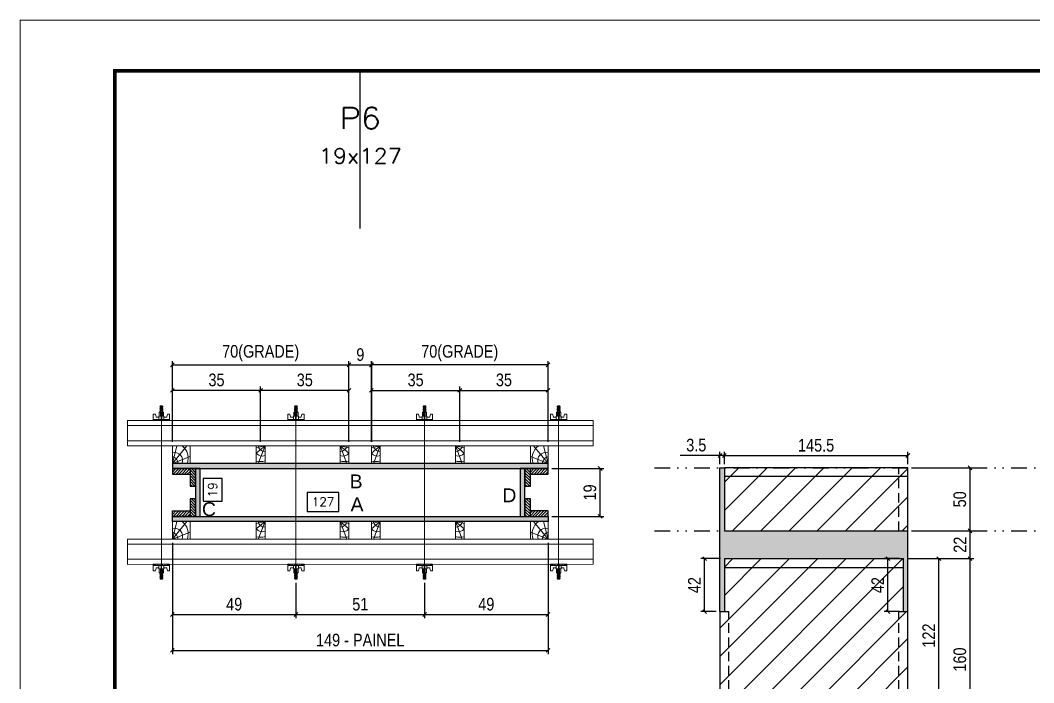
# Model space of a CAD drawing. Extents: x 14400 to 27878, y -21631 to 6985.
# Drawn here: x 16012 to 16816, y 4163 to 4688 of the extents above; entities that cross this region are included whole.
import ezdxf
from ezdxf.enums import TextEntityAlignment as Align

# ---------------------------------------------------------------- set-up
doc = ezdxf.new("R2010")
doc.units = 0
for name, pattern in [('DASHED', [0.75, 0.5, -0.25]), ('DIVIDE2', [0.625, 0.25, -0.125, 0, -0.125, 0, -0.125]), ('HIDDEN', [0.375, 0.25, -0.125])]:
    doc.linetypes.add(name, pattern=pattern)
for name, color, linetype in [('CHAPA', 1, 'Continuous'), ('COTA', 241, 'Continuous'), ('MEIO_PONT', 93, 'Continuous'), ('Nível', 160, 'Continuous'), ('Painéis', 200, 'Continuous'), ('SARR_2.2x7', 40, 'Continuous'), ('SARRAFO', 251, 'Continuous'), ('Texto de Titulo', 7, 'Continuous'), ('Texto Qtd Sarr', 242, 'Continuous'), ('TEXTO_GERAL', 7, 'Continuous')]:
    doc.layers.add(name, color=color, linetype=linetype)
for name, color, linetype, lineweight in [('Folhas', 255, 'Continuous', 9), ('Hachura', 251, 'Continuous', 9), ('Madeira', 126, 'Continuous', 18), ('Perfil Metálico', 224, 'Continuous', 18), ('SARRAFO DE PRESSAO', 251, 'DASHED', 9), ('Texto Seção', 7, 'Continuous', 15)]:
    doc.layers.add(name, color=color, linetype=linetype, lineweight=lineweight)
doc.styles.add('ARIAL', font='arial.ttf')
doc.styles.add('COTA TECNICA', font='techl___.ttf', dxfattribs={"height": 10})
doc.styles.add('COTA TECNICA 2X', font='techl___.ttf', dxfattribs={"height": 10})
doc.styles.add('ROMANS', font='romans.shx')
doc.dimstyles.new('PAINEL', dxfattribs={"dimtxt": 10, "dimasz": 3, "dimexe": 3, "dimexo": 3, "dimgap": 3, "dimtad": 1, "dimdec": 1, "dimzin": 12, "dimdsep": 46, "dimtxsty": 'COTA TECNICA', "dimblk1": 'OBLIQUE', "dimblk2": 'OBLIQUE', "dimsah": 1, "dimcen": 0.9, "dimclrd": 4, "dimclre": 4, "dimclrt": 240, "dimadec": 1, "dimazin": 3, "dimtfac": 1, "dimtdec": 1, "dimtmove": 0, "dimatfit": 3, "dimfxl": 1, "dimtolj": 1, "dimtzin": 12, "dimarcsym": 0})
doc.dimstyles.new('SECAO PILAR', dxfattribs={"dimtxt": 10, "dimasz": 3, "dimexe": 3, "dimexo": 3, "dimgap": 3, "dimtad": 1, "dimdec": 1, "dimlfac": 0.5, "dimzin": 12, "dimdsep": 46, "dimtxsty": 'COTA TECNICA 2X', "dimblk1": 'OBLIQUE', "dimblk2": 'OBLIQUE', "dimsah": 1, "dimcen": 0.9, "dimclrd": 256, "dimclre": 256, "dimclrt": 256, "dimadec": 1, "dimazin": 3, "dimtfac": 1, "dimtdec": 1, "dimtmove": 0, "dimatfit": 3, "dimfxl": 1, "dimtolj": 1, "dimtzin": 12, "dimarcsym": 0})
doc.dimstyles.new('SECÇÃO 2', dxfattribs={"dimtxt": 7, "dimasz": 6, "dimexe": 0.18, "dimexo": 2, "dimgap": -4, "dimtad": 3, "dimdec": 1, "dimlfac": 0.5, "dimzin": 12, "dimdsep": 46, "dimtxsty": 'ROMANS', "dimblk": 'ARCHTICK', "dimcen": 0.09, "dimse1": 1, "dimse2": 1, "dimsd1": 1, "dimsd2": 1, "dimclrd": 180, "dimclre": 5, "dimclrt": 1, "dimadec": 0, "dimazin": 3, "dimtfac": 1, "dimtdec": 1, "dimtofl": 0, "dimtmove": 0, "dimatfit": 3, "dimldrblk": 'ARCHTICK', "dimfxl": 1, "dimtolj": 1, "dimtzin": 0, "dimarcsym": 0})
pattern_1 = [(225, (7008.6627, -18597.0831), (1.12253202, -1.12253202), [])]

# ---------------------------------------------------------------- blocks, each defined once
blk = doc.blocks.new('9999999999')
at = {"layer": 'Folhas'}
blk.add_lwpolyline([(98138.98, 34190.21), (99623.98, 34190.21), (99623.98, 35240.21), (98138.98, 35240.21)], close=True, dxfattribs=at)
at = {"layer": 'Folhas', "color": 30, "const_width": 3}
blk.add_lwpolyline([(98213.98, 34230.21), (99583.98, 34230.21), (99583.98, 35200.21), (98213.98, 35200.21)], close=True, dxfattribs=at)
blk = doc.blocks.new('*D972')
at = {"layer": 'COTA', "color": 180, "lineweight": -2, "transparency": 16777216}
for p, q in [((16172.03, 4324.4), (16157.03, 4324.4)), ((16157.03, 4324.4), (16157.03, 4306.4)), ((16172.03, 4306.4), (16172.03, 4324.4)), ((16157.03, 4306.4), (16172.03, 4306.4))]:
    blk.add_line(p, q, dxfattribs=at)
at = {"layer": 'Defpoints', "color": 0, "transparency": 16777216}
for p in [(16171.93, 4332.33), (16171.93, 4294.33), (16176.03, 4294.33)]:
    blk.add_point(p, dxfattribs=at)
at = {"layer": 'COTA', "color": 1, "transparency": 16777216, "insert": (16164.53, 4315.4), "char_height": 7, "attachment_point": 5, "rotation": 90, "style": 'ROMANS'}
blk.add_mtext('\\A1;19', dxfattribs=at)
blk = doc.blocks.new('_ArchTick')
at = {"color": 0, "linetype": 'ByBlock', "const_width": 0.15}
blk.add_lwpolyline([(-0.5, -0.5), (0.5, 0.5)], dxfattribs=at)
blk = doc.blocks.new('*D973')
at = {"layer": 'COTA', "color": 180, "lineweight": -2, "transparency": 16777216}
for p, q in [((16264.67, 4313.33), (16239.67, 4313.33)), ((16239.67, 4313.33), (16239.67, 4298.33)), ((16264.67, 4298.33), (16264.67, 4313.33)), ((16239.67, 4298.33), (16264.67, 4298.33))]:
    blk.add_line(p, q, dxfattribs=at)
at = {"layer": 'Defpoints', "color": 0, "transparency": 16777216}
for p in [(16154.61, 4294.33), (16408.61, 4294.33), (16408.61, 4294.33)]:
    blk.add_point(p, dxfattribs=at)
at = {"layer": 'COTA', "color": 1, "transparency": 16777216, "insert": (16252.17, 4305.83), "char_height": 7, "attachment_point": 5, "style": 'ROMANS'}
blk.add_mtext('\\A1;127', dxfattribs=at)
blk = doc.blocks.new('_Oblique')
at = {"color": 0, "linetype": 'ByBlock', "lineweight": -2}
blk.add_line((-0.5, -0.5), (0.5, 0.5), dxfattribs=at)
blk = doc.blocks.new('*D974')
at = {"layer": 'COTA', "lineweight": -2, "transparency": 16777216}
for p, q in [((16132.61, 4273.33), (16132.61, 4185.16)), ((16430.61, 4273.37), (16430.61, 4185.16)), ((16132.61, 4188.16), (16430.61, 4188.16))]:
    blk.add_line(p, q, dxfattribs=at)
at = {"layer": 'Defpoints', "color": 0, "transparency": 16777216}
for p in [(16132.61, 4276.33), (16430.61, 4276.37), (16430.61, 4188.16)]:
    blk.add_point(p, dxfattribs=at)
at = {"layer": 'COTA', "lineweight": -2, "transparency": 16777216, "xscale": 3, "yscale": 3, "zscale": 3, "rotation": 180}
blk.add_blockref('_Oblique', (16132.61, 4188.16), dxfattribs=at)
at = {"layer": 'COTA', "lineweight": -2, "transparency": 16777216, "xscale": 3, "yscale": 3, "zscale": 3}
blk.add_blockref('_Oblique', (16430.61, 4188.16), dxfattribs=at)
at = {"layer": 'COTA', "transparency": 16777216, "insert": (16281.61, 4196.27), "char_height": 10, "attachment_point": 5, "style": 'COTA TECNICA 2X'}
blk.add_mtext('\\A1;149 - PAINEL', dxfattribs=at)
blk = doc.blocks.new('*D975')
at = {"layer": 'COTA', "lineweight": -2, "transparency": 16777216}
for p, q in [((16132.61, 4273.33), (16132.61, 4213.59)), ((16230.68, 4241.55), (16230.68, 4213.59)), ((16132.61, 4216.59), (16230.68, 4216.59))]:
    blk.add_line(p, q, dxfattribs=at)
at = {"layer": 'Defpoints', "color": 0, "transparency": 16777216}
for p in [(16132.61, 4276.33), (16230.68, 4244.55), (16230.68, 4216.59)]:
    blk.add_point(p, dxfattribs=at)
at = {"layer": 'COTA', "lineweight": -2, "transparency": 16777216, "xscale": 3, "yscale": 3, "zscale": 3, "rotation": 180}
blk.add_blockref('_Oblique', (16132.61, 4216.59), dxfattribs=at)
at = {"layer": 'COTA', "lineweight": -2, "transparency": 16777216, "xscale": 3, "yscale": 3, "zscale": 3}
blk.add_blockref('_Oblique', (16230.68, 4216.59), dxfattribs=at)
at = {"layer": 'COTA', "transparency": 16777216, "insert": (16181.65, 4224.69), "char_height": 10, "attachment_point": 5, "style": 'COTA TECNICA 2X'}
blk.add_mtext('\\A1;49', dxfattribs=at)
blk = doc.blocks.new('*D976')
at = {"layer": 'COTA', "lineweight": -2, "transparency": 16777216}
for p, q in [((16430.61, 4273.33), (16430.61, 4213.59)), ((16332.68, 4241.55), (16332.68, 4213.59)), ((16332.68, 4216.59), (16430.61, 4216.59))]:
    blk.add_line(p, q, dxfattribs=at)
at = {"layer": 'Defpoints', "color": 0, "transparency": 16777216}
for p in [(16430.61, 4276.33), (16332.68, 4244.55), (16430.61, 4216.59)]:
    blk.add_point(p, dxfattribs=at)
at = {"layer": 'COTA', "lineweight": -2, "transparency": 16777216, "xscale": 3, "yscale": 3, "zscale": 3, "rotation": 180}
blk.add_blockref('_Oblique', (16332.68, 4216.59), dxfattribs=at)
at = {"layer": 'COTA', "lineweight": -2, "transparency": 16777216, "xscale": 3, "yscale": 3, "zscale": 3}
blk.add_blockref('_Oblique', (16430.61, 4216.59), dxfattribs=at)
at = {"layer": 'COTA', "transparency": 16777216, "insert": (16381.65, 4224.69), "char_height": 10, "attachment_point": 5, "style": 'COTA TECNICA 2X'}
blk.add_mtext('\\A1;49', dxfattribs=at)
blk = doc.blocks.new('C')
at = {"layer": 'Hachura', "color": 0}
for p, q in [((0, 3.22), (0, -3.22)), ((0.45, 3.22), (0, 3.22)), ((0.46, 3.16), (0, 3.16)), ((0.46, 3.05), (0, 3.05)), ((0.46, 2.88), (0, 2.88)), ((0, 2.75), (0, -1.16)), ((0.46, 2.65), (0, 2.65)), ((0.46, 2.23), (0, 2.23)), ((0.46, 1.51), (0, 1.51)), ((0.39, 0.49), (0.17, 0.49)), ((0.45, -3.23), (0.45, 3.22)), ((0.45, 3.22), (2.58, 3.22)), ((1.74, 0.97), (0.45, 0.97)), ((1.45, 0.1), (0.45, 0.1)), ((1.35, 1.94), (1.35, 0.96)), ((2.58, 2.39), (1.47, 2.09)), ((1.74, -0.97), (1.74, 0.97)), ((1.74, 0.97), (1.74, 0.84)), ((1.74, 0.97), (1.74, 0.84)), ((1.74, 0.84), (3.35, 0.84)), ((3.35, 0.45), (1.74, 0.45)), ((2.58, 3.22), (2.58, 2.39)), ((3.32, 0.84), (3.32, -0.84)), ((3.35, 0.84), (3.35, -0.84)), ((3.68, 0.45), (3.35, 0.45)), ((3.84, -0.52), (3.35, 0.45)), ((3.35, 0.06), (3.67, -0.57)), ((3.68, 0.45), (4.16, -0.52)), ((3.72, 0.5), (4.25, -0.57)), ((4.37, -0.55), (3.83, 0.53)), ((4.15, 0.45), (3.93, 0.45)), ((4.42, -0.52), (3.93, 0.45)), ((4.15, 0.45), (4.26, 0.45)), ((4.26, 0.45), (4.74, -0.52)), ((4.3, 0.5), (4.83, -0.57)), ((4.95, -0.55), (4.41, 0.53)), ((4.51, 0.45), (4.84, 0.45)), ((5, -0.52), (4.51, 0.45)), ((4.84, 0.45), (5.32, -0.52)), ((4.88, 0.5), (5.41, -0.57)), ((5.53, -0.55), (4.99, 0.53)), ((5.58, -0.52), (5.09, 0.45)), ((5.42, 0.45), (5.09, 0.45)), ((5.58, -0.52), (5.09, 0.45)), ((5.42, 0.45), (5.74, -0.19)), ((5.46, 0.5), (5.74, -0.07)), ((5.74, 0.19), (5.57, 0.53)), ((5.74, 0.32), (5.68, 0.45)), ((5.68, 0.45), (5.74, 0.45)), ((5.74, 0.45), (5.9, 0.29)), ((5.74, 0.45), (5.74, -0.52)), ((5.9, -0.36), (5.9, 0.29)), ((0.45, 0), (0, 0)), ((0.46, -1.52), (0, -1.52)), ((0.46, -2.23), (0, -2.23)), ((0.46, -2.65), (0, -2.65)), ((0.46, -2.88), (0, -2.88)), ((0.46, -3.05), (0, -3.05)), ((0.46, -3.16), (0, -3.16)), ((0, -3.22), (2.57, -3.22)), ((0.08, -0.48), (0.29, -0.48)), ((0.29, -0.48), (0.4, -0.48)), ((0.45, 0), (0.45, -0.97)), ((0.45, -0.16), (1.45, -0.16)), ((0.45, -0.65), (0.45, -0.32)), ((0.45, -3.23), (0.45, -0.65)), ((0.45, -0.97), (1.74, -0.97)), ((1.35, -1.94), (1.35, -0.97)), ((2.58, -2.39), (1.47, -2.1)), ((3.35, -0.32), (1.74, -0.32)), ((3.35, -0.84), (1.74, -0.84)), ((2.58, -3.23), (2.58, -2.39)), ((3.35, -0.07), (3.58, -0.52)), ((3.35, -0.52), (3.58, -0.52)), ((3.84, -0.52), (4.16, -0.52)), ((4.42, -0.52), (4.74, -0.52)), ((4.63, -0.52), (4.74, -0.52)), ((5, -0.52), (5.32, -0.52)), ((5.58, -0.52), (5.74, -0.52)), ((5.74, -0.52), (5.9, -0.36)), ((5.74, -0.52), (5.74, -0.52))]:
    blk.add_line(p, q, dxfattribs=at)
for centre, radius, start, end in [((1.52, 1.94), 0.161, 104.7436, 180), ((1.44, -0.03), 0.129, 272.695, 87.305), ((3.81, 0.39), 0.143, 25.5688, 154.4312), ((4.39, 0.39), 0.143, 25.5688, 154.4312), ((4.97, 0.39), 0.143, 25.5688, 154.4312), ((5.55, 0.39), 0.143, 25.5688, 154.4312), ((0.17, -0.37), 0.174, 221.744, 317.8592), ((1.52, -1.94), 0.161, 180, 255.2564), ((3.71, -0.4), 0.174, 222.1408, 318.256), ((4.29, -0.4), 0.174, 222.1408, 318.256), ((4.87, -0.4), 0.174, 222.1408, 318.256), ((5.45, -0.4), 0.174, 222.1408, 318.256), ((5.61, -0.4), 0.174, 317.8592, 318.256)]:
    blk.add_arc(centre, radius, start, end, dxfattribs=at)
blk = doc.blocks.new('*D977')
at = {"layer": 'COTA', "lineweight": -2, "transparency": 16777216}
for p, q in [((16230.68, 4241.55), (16230.68, 4213.59)), ((16332.68, 4241.55), (16332.68, 4213.59)), ((16230.68, 4216.59), (16332.68, 4216.59))]:
    blk.add_line(p, q, dxfattribs=at)
at = {"layer": 'Defpoints', "color": 0, "transparency": 16777216}
for p in [(16230.68, 4244.55), (16332.68, 4244.55), (16332.68, 4216.59)]:
    blk.add_point(p, dxfattribs=at)
at = {"layer": 'COTA', "lineweight": -2, "transparency": 16777216, "xscale": 3, "yscale": 3, "zscale": 3, "rotation": 180}
blk.add_blockref('_Oblique', (16230.68, 4216.59), dxfattribs=at)
at = {"layer": 'COTA', "lineweight": -2, "transparency": 16777216, "xscale": 3, "yscale": 3, "zscale": 3}
blk.add_blockref('_Oblique', (16332.68, 4216.59), dxfattribs=at)
at = {"layer": 'COTA', "transparency": 16777216, "insert": (16281.68, 4224.7), "char_height": 10, "attachment_point": 5, "style": 'COTA TECNICA 2X'}
blk.add_mtext('\\A1;51', dxfattribs=at)
blk = doc.blocks.new('*D978')
at = {"layer": 'COTA', "lineweight": -2, "transparency": 16777216}
for p, q in [((16290.51, 4353.33), (16290.51, 4397.25)), ((16290.51, 4394.25), (16360.61, 4394.25)), ((16360.61, 4353.33), (16360.61, 4397.25))]:
    blk.add_line(p, q, dxfattribs=at)
at = {"layer": 'Defpoints', "color": 0, "transparency": 16777216}
for p in [(16360.61, 4394.25), (16290.51, 4350.33), (16360.61, 4350.33)]:
    blk.add_point(p, dxfattribs=at)
at = {"layer": 'COTA', "lineweight": -2, "transparency": 16777216, "xscale": 3, "yscale": 3, "zscale": 3, "rotation": 180}
blk.add_blockref('_Oblique', (16290.51, 4394.25), dxfattribs=at)
at = {"layer": 'COTA', "lineweight": -2, "transparency": 16777216, "xscale": 3, "yscale": 3, "zscale": 3}
blk.add_blockref('_Oblique', (16360.61, 4394.25), dxfattribs=at)
at = {"layer": 'COTA', "transparency": 16777216, "insert": (16325.56, 4402.47), "char_height": 10, "attachment_point": 5, "style": 'COTA TECNICA 2X'}
blk.add_mtext('\\A1;35', dxfattribs=at)
blk = doc.blocks.new('*D979')
at = {"layer": 'COTA', "lineweight": -2, "transparency": 16777216}
for p, q in [((16360.61, 4353.33), (16360.61, 4397.25)), ((16360.61, 4394.25), (16430.61, 4394.25)), ((16430.61, 4353.32), (16430.61, 4397.25))]:
    blk.add_line(p, q, dxfattribs=at)
at = {"layer": 'Defpoints', "color": 0, "transparency": 16777216}
for p in [(16430.61, 4394.25), (16360.61, 4350.33), (16430.61, 4350.32)]:
    blk.add_point(p, dxfattribs=at)
at = {"layer": 'COTA', "lineweight": -2, "transparency": 16777216, "xscale": 3, "yscale": 3, "zscale": 3, "rotation": 180}
blk.add_blockref('_Oblique', (16360.61, 4394.25), dxfattribs=at)
at = {"layer": 'COTA', "lineweight": -2, "transparency": 16777216, "xscale": 3, "yscale": 3, "zscale": 3}
blk.add_blockref('_Oblique', (16430.61, 4394.25), dxfattribs=at)
at = {"layer": 'COTA', "transparency": 16777216, "insert": (16395.61, 4402.47), "char_height": 10, "attachment_point": 5, "style": 'COTA TECNICA 2X'}
blk.add_mtext('\\A1;35', dxfattribs=at)
blk = doc.blocks.new('*D980')
at = {"layer": 'COTA', "lineweight": -2, "transparency": 16777216}
for p, q in [((16290.51, 4353.33), (16290.51, 4417.45)), ((16430.61, 4414.45), (16290.51, 4414.45)), ((16430.61, 4353.32), (16430.61, 4417.45))]:
    blk.add_line(p, q, dxfattribs=at)
at = {"layer": 'Defpoints', "color": 0, "transparency": 16777216}
for p in [(16290.51, 4414.45), (16290.51, 4350.33), (16430.61, 4350.32)]:
    blk.add_point(p, dxfattribs=at)
at = {"layer": 'COTA', "lineweight": -2, "transparency": 16777216, "xscale": 3, "yscale": 3, "zscale": 3, "rotation": 180}
blk.add_blockref('_Oblique', (16290.51, 4414.45), dxfattribs=at)
at = {"layer": 'COTA', "lineweight": -2, "transparency": 16777216, "xscale": 3, "yscale": 3, "zscale": 3}
blk.add_blockref('_Oblique', (16430.61, 4414.45), dxfattribs=at)
at = {"layer": 'COTA', "transparency": 16777216, "insert": (16360.56, 4423.67), "char_height": 10, "attachment_point": 5, "style": 'COTA TECNICA 2X'}
blk.add_mtext('\\A1;70(GRADE)', dxfattribs=at)
blk = doc.blocks.new('*D981')
at = {"layer": 'COTA', "lineweight": -2, "transparency": 16777216}
for p, q in [((16433.62, 4332.33), (16474.92, 4332.33)), ((16471.92, 4294.33), (16471.92, 4332.33)), ((16433.61, 4294.33), (16474.92, 4294.33))]:
    blk.add_line(p, q, dxfattribs=at)
at = {"layer": 'Defpoints', "color": 0, "transparency": 16777216}
for p in [(16430.62, 4332.33), (16471.92, 4332.33), (16430.61, 4294.33)]:
    blk.add_point(p, dxfattribs=at)
at = {"layer": 'COTA', "lineweight": -2, "transparency": 16777216, "xscale": 3, "yscale": 3, "zscale": 3}
for p, rotation in [((16471.92, 4332.33), 90), ((16471.92, 4294.33), 270)]:
    blk.add_blockref('_Oblique', p, dxfattribs=dict(at, rotation=rotation))
at = {"layer": 'COTA', "transparency": 16777216, "insert": (16463.83, 4313.33), "char_height": 10, "attachment_point": 5, "rotation": 90, "style": 'COTA TECNICA 2X'}
blk.add_mtext('\\A1;19', dxfattribs=at)
blk = doc.blocks.new('PONTALETE')
at = {"layer": 'Madeira'}
for q in [(2.71, 7), (7, 5.76), (7, 1.74)]:
    blk.add_line((0, 0), q, dxfattribs=at)
blk.add_lwpolyline([(0, 0), (7, 0), (7, 7), (0, 7)], close=True, dxfattribs=at)
for centre, radius, start, end in [((2.04, 0.06), 6.23, 37.2818, 109.0913), ((1.09, 0.9), 3.19, 343.603, 109.9847), ((-0.21, -0.78), 3.09, 14.6322, 86.0383)]:
    blk.add_arc(centre, radius, start, end, dxfattribs=at)
blk = doc.blocks.new('MEIO PONTALETE')
at = {"layer": 'Madeira'}
for q in [(2.71, 7), (3.5, 2.88), (3.5, 0.87)]:
    blk.add_line((0, 0), q, dxfattribs=at)
blk.add_lwpolyline([(0, 0), (3.5, 0), (3.5, 7), (0, 7)], close=True, dxfattribs=at)
for centre, radius, start, end in [((2.04, 0.06), 6.23, 76.4499, 109.0913), ((1.09, 0.9), 3.19, 40.9063, 109.9847), ((-0.21, -0.78), 3.09, 14.6322, 86.0383)]:
    blk.add_arc(centre, radius, start, end, dxfattribs=at)
blk = doc.blocks.new('titulo1')
at = {"layer": 'Defpoints', "color": 252, "linetype": 'HIDDEN', "ltscale": 2}
blk.add_line((0, 0), (0, 125), dxfattribs=at)
at = {"layer": 'Defpoints', "style": 'ROMANS', "oblique": 15}
blk.add_attdef('FOLHA', text='', height=10, dxfattribs=at).set_placement((0, 15.58), align=Align.MIDDLE_CENTER)
at = {"layer": 'Texto Qtd Sarr', "color": 3, "style": 'ROMANS', "oblique": 15}
for tag, height, p in [('TITULO', 17, (0, 71.45)), ('SEÇÃO', 12, (0, 41.55))]:
    blk.add_attdef(tag, text='', height=height, dxfattribs=at).set_placement(p, align=Align.MIDDLE_CENTER)
blk = doc.blocks.new('*D982')
at = {"layer": 'COTA', "lineweight": -2, "transparency": 16777216}
for p, q in [((16202.61, 4353.33), (16202.61, 4397.25)), ((16272.71, 4394.25), (16202.61, 4394.25)), ((16272.71, 4353.33), (16272.71, 4397.25))]:
    blk.add_line(p, q, dxfattribs=at)
at = {"layer": 'Defpoints', "color": 0, "transparency": 16777216}
for p in [(16202.61, 4394.25), (16202.61, 4350.33), (16272.71, 4350.33)]:
    blk.add_point(p, dxfattribs=at)
at = {"layer": 'COTA', "lineweight": -2, "transparency": 16777216, "xscale": 3, "yscale": 3, "zscale": 3, "rotation": 180}
blk.add_blockref('_Oblique', (16202.61, 4394.25), dxfattribs=at)
at = {"layer": 'COTA', "lineweight": -2, "transparency": 16777216, "xscale": 3, "yscale": 3, "zscale": 3}
blk.add_blockref('_Oblique', (16272.71, 4394.25), dxfattribs=at)
at = {"layer": 'COTA', "transparency": 16777216, "insert": (16237.66, 4402.47), "char_height": 10, "attachment_point": 5, "style": 'COTA TECNICA 2X'}
blk.add_mtext('\\A1;35', dxfattribs=at)
blk = doc.blocks.new('*D983')
at = {"layer": 'COTA', "lineweight": -2, "transparency": 16777216}
for p, q in [((16132.61, 4353.32), (16132.61, 4397.25)), ((16202.61, 4394.25), (16132.61, 4394.25)), ((16202.61, 4353.33), (16202.61, 4397.25))]:
    blk.add_line(p, q, dxfattribs=at)
at = {"layer": 'Defpoints', "color": 0, "transparency": 16777216}
for p in [(16132.61, 4394.25), (16132.61, 4350.32), (16202.61, 4350.33)]:
    blk.add_point(p, dxfattribs=at)
at = {"layer": 'COTA', "lineweight": -2, "transparency": 16777216, "xscale": 3, "yscale": 3, "zscale": 3, "rotation": 180}
blk.add_blockref('_Oblique', (16132.61, 4394.25), dxfattribs=at)
at = {"layer": 'COTA', "lineweight": -2, "transparency": 16777216, "xscale": 3, "yscale": 3, "zscale": 3}
blk.add_blockref('_Oblique', (16202.61, 4394.25), dxfattribs=at)
at = {"layer": 'COTA', "transparency": 16777216, "insert": (16167.61, 4402.47), "char_height": 10, "attachment_point": 5, "style": 'COTA TECNICA 2X'}
blk.add_mtext('\\A1;35', dxfattribs=at)
blk = doc.blocks.new('*D984')
at = {"layer": 'COTA', "lineweight": -2, "transparency": 16777216}
for p, q in [((16132.62, 4353.32), (16132.62, 4417.45)), ((16132.62, 4414.45), (16272.71, 4414.45)), ((16272.71, 4353.33), (16272.71, 4417.45))]:
    blk.add_line(p, q, dxfattribs=at)
at = {"layer": 'Defpoints', "color": 0, "transparency": 16777216}
for p in [(16272.71, 4414.45), (16132.62, 4350.32), (16272.71, 4350.33)]:
    blk.add_point(p, dxfattribs=at)
at = {"layer": 'COTA', "lineweight": -2, "transparency": 16777216, "xscale": 3, "yscale": 3, "zscale": 3, "rotation": 180}
blk.add_blockref('_Oblique', (16132.62, 4414.45), dxfattribs=at)
at = {"layer": 'COTA', "lineweight": -2, "transparency": 16777216, "xscale": 3, "yscale": 3, "zscale": 3}
blk.add_blockref('_Oblique', (16272.71, 4414.45), dxfattribs=at)
at = {"layer": 'COTA', "transparency": 16777216, "insert": (16202.67, 4423.67), "char_height": 10, "attachment_point": 5, "style": 'COTA TECNICA 2X'}
blk.add_mtext('\\A1;70(GRADE)', dxfattribs=at)
blk = doc.blocks.new('*D1000')
at = {"layer": 'COTA', "lineweight": -2, "transparency": 16777216}
for p, q in [((16272.71, 4353.33), (16272.71, 4417.45)), ((16272.71, 4414.45), (16290.71, 4414.45)), ((16290.71, 4353.33), (16290.71, 4417.45))]:
    blk.add_line(p, q, dxfattribs=at)
at = {"layer": 'Defpoints', "color": 0, "transparency": 16777216}
for p in [(16290.71, 4414.45), (16272.71, 4350.33), (16290.71, 4350.33)]:
    blk.add_point(p, dxfattribs=at)
at = {"layer": 'COTA', "lineweight": -2, "transparency": 16777216, "xscale": 3, "yscale": 3, "zscale": 3, "rotation": 180}
blk.add_blockref('_Oblique', (16272.71, 4414.45), dxfattribs=at)
at = {"layer": 'COTA', "lineweight": -2, "transparency": 16777216, "xscale": 3, "yscale": 3, "zscale": 3}
blk.add_blockref('_Oblique', (16290.71, 4414.45), dxfattribs=at)
at = {"layer": 'COTA', "transparency": 16777216, "insert": (16281.71, 4422.53), "char_height": 10, "attachment_point": 5, "style": 'COTA TECNICA 2X'}
blk.add_mtext('\\A1;9', dxfattribs=at)
blk = doc.blocks.new('*D1003')
at = {"layer": 'COTA', "color": 4, "lineweight": -2, "transparency": 16777216}
for p, q in [((16715.51, 4260.86), (16768.37, 4260.86)), ((16765.37, 4100.86), (16765.37, 4260.86)), ((16719.01, 4100.86), (16768.37, 4100.86))]:
    blk.add_line(p, q, dxfattribs=at)
at = {"layer": 'Defpoints', "color": 0, "transparency": 16777216}
for p in [(16712.51, 4260.86), (16765.37, 4260.86), (16716.01, 4100.86)]:
    blk.add_point(p, dxfattribs=at)
at = {"layer": 'COTA', "color": 4, "lineweight": -2, "transparency": 16777216, "xscale": 3, "yscale": 3, "zscale": 3}
for p, rotation in [((16765.37, 4260.86), 90), ((16765.37, 4100.86), 270)]:
    blk.add_blockref('_Oblique', p, dxfattribs=dict(at, rotation=rotation))
at = {"layer": 'COTA', "color": 240, "transparency": 16777216, "insert": (16757.27, 4180.86), "char_height": 10, "attachment_point": 5, "rotation": 90, "style": 'COTA TECNICA'}
blk.add_mtext('\\A1;160', dxfattribs=at)
blk = doc.blocks.new('*D2721')
at = {"layer": 'COTA', "color": 4, "lineweight": -2, "transparency": 16777216}
for p, q in [((16719.01, 4282.86), (16768.37, 4282.86)), ((16765.37, 4260.86), (16765.37, 4282.86)), ((16715.51, 4260.86), (16768.37, 4260.86))]:
    blk.add_line(p, q, dxfattribs=at)
at = {"layer": 'Defpoints', "color": 0, "transparency": 16777216}
for p in [(16716.01, 4282.86), (16765.37, 4282.86), (16712.51, 4260.86)]:
    blk.add_point(p, dxfattribs=at)
at = {"layer": 'COTA', "color": 4, "lineweight": -2, "transparency": 16777216, "xscale": 3, "yscale": 3, "zscale": 3}
for p, rotation in [((16765.37, 4282.86), 90), ((16765.37, 4260.86), 270)]:
    blk.add_blockref('_Oblique', p, dxfattribs=dict(at, rotation=rotation))
at = {"layer": 'COTA', "color": 240, "transparency": 16777216, "insert": (16757.37, 4271.86), "char_height": 10, "attachment_point": 5, "rotation": 90, "style": 'COTA TECNICA'}
blk.add_mtext('\\A1;22', dxfattribs=at)
blk = doc.blocks.new('*D2722')
at = {"layer": 'COTA', "color": 4, "lineweight": -2, "transparency": 16777216}
for p, q in [((16719.01, 4332.86), (16768.37, 4332.86)), ((16765.37, 4282.86), (16765.37, 4332.86)), ((16719.01, 4282.86), (16768.37, 4282.86))]:
    blk.add_line(p, q, dxfattribs=at)
at = {"layer": 'Defpoints', "color": 0, "transparency": 16777216}
for p in [(16716.01, 4332.86), (16765.37, 4332.86), (16716.01, 4282.86)]:
    blk.add_point(p, dxfattribs=at)
at = {"layer": 'COTA', "color": 4, "lineweight": -2, "transparency": 16777216, "xscale": 3, "yscale": 3, "zscale": 3}
for p, rotation in [((16765.37, 4332.86), 90), ((16765.37, 4282.86), 270)]:
    blk.add_blockref('_Oblique', p, dxfattribs=dict(at, rotation=rotation))
at = {"layer": 'COTA', "color": 240, "transparency": 16777216, "insert": (16757.26, 4307.86), "char_height": 10, "attachment_point": 5, "rotation": 90, "style": 'COTA TECNICA'}
blk.add_mtext('\\A1;50', dxfattribs=at)
blk = doc.blocks.new('*D2723')
at = {"layer": 'COTA', "color": 4, "lineweight": -2, "transparency": 16777216}
for p, q in [((16567.01, 4342.58), (16535.4, 4342.58)), ((16567.01, 4335.86), (16567.01, 4345.58)), ((16570.51, 4342.58), (16567.01, 4342.58)), ((16570.51, 4335.86), (16570.51, 4345.58)), ((16570.51, 4342.58), (16573.51, 4342.58))]:
    blk.add_line(p, q, dxfattribs=at)
at = {"layer": 'Defpoints', "color": 0, "transparency": 16777216}
for p in [(16567.01, 4342.58), (16567.01, 4332.86), (16570.51, 4332.86)]:
    blk.add_point(p, dxfattribs=at)
at = {"layer": 'COTA', "color": 4, "lineweight": -2, "transparency": 16777216, "xscale": 3, "yscale": 3, "zscale": 3}
blk.add_blockref('_Oblique', (16567.01, 4342.58), dxfattribs=at)
at = {"layer": 'COTA', "color": 4, "lineweight": -2, "transparency": 16777216, "xscale": 3, "yscale": 3, "zscale": 3, "rotation": 180}
blk.add_blockref('_Oblique', (16570.51, 4342.58), dxfattribs=at)
at = {"layer": 'COTA', "color": 240, "transparency": 16777216, "insert": (16548.2, 4350.8), "char_height": 10, "attachment_point": 5, "style": 'COTA TECNICA'}
blk.add_mtext('\\A1;3.5', dxfattribs=at)
blk = doc.blocks.new('*D2724')
at = {"layer": 'COTA', "color": 4, "lineweight": -2, "transparency": 16777216}
for p, q in [((16570.51, 4335.86), (16570.51, 4345.58)), ((16570.51, 4342.58), (16716.01, 4342.58)), ((16716.01, 4335.86), (16716.01, 4345.58))]:
    blk.add_line(p, q, dxfattribs=at)
at = {"layer": 'Defpoints', "color": 0, "transparency": 16777216}
for p in [(16716.01, 4342.58), (16570.51, 4332.86), (16716.01, 4332.86)]:
    blk.add_point(p, dxfattribs=at)
at = {"layer": 'COTA', "color": 4, "lineweight": -2, "transparency": 16777216, "xscale": 3, "yscale": 3, "zscale": 3, "rotation": 180}
blk.add_blockref('_Oblique', (16570.51, 4342.58), dxfattribs=at)
at = {"layer": 'COTA', "color": 4, "lineweight": -2, "transparency": 16777216, "xscale": 3, "yscale": 3, "zscale": 3}
blk.add_blockref('_Oblique', (16716.01, 4342.58), dxfattribs=at)
at = {"layer": 'COTA', "color": 240, "transparency": 16777216, "insert": (16643.26, 4350.69), "char_height": 10, "attachment_point": 5, "style": 'COTA TECNICA'}
blk.add_mtext('\\A1;145.5', dxfattribs=at)
blk = doc.blocks.new('*D2725')
at = {"layer": 'COTA', "color": 4, "lineweight": -2, "transparency": 16777216}
for p, q in [((16567.51, 4260.86), (16551.81, 4260.86)), ((16554.81, 4218.86), (16554.81, 4260.86)), ((16564.01, 4218.86), (16551.81, 4218.86))]:
    blk.add_line(p, q, dxfattribs=at)
at = {"layer": 'Defpoints', "color": 0, "transparency": 16777216}
for p in [(16554.81, 4260.86), (16570.51, 4260.86), (16567.01, 4218.86)]:
    blk.add_point(p, dxfattribs=at)
at = {"layer": 'COTA', "color": 4, "lineweight": -2, "transparency": 16777216, "xscale": 3, "yscale": 3, "zscale": 3}
for p, rotation in [((16554.81, 4260.86), 90), ((16554.81, 4218.86), 270)]:
    blk.add_blockref('_Oblique', p, dxfattribs=dict(at, rotation=rotation))
at = {"layer": 'COTA', "color": 240, "transparency": 16777216, "insert": (16546.73, 4239.86), "char_height": 10, "attachment_point": 5, "rotation": 90, "style": 'COTA TECNICA'}
blk.add_mtext('\\A1;42', dxfattribs=at)
blk = doc.blocks.new('*D2726')
at = {"layer": 'COTA', "color": 4, "lineweight": -2, "transparency": 16777216}
for p, q in [((16709.51, 4260.86), (16697.21, 4260.86)), ((16700.21, 4218.86), (16700.21, 4260.86)), ((16709.51, 4218.86), (16697.21, 4218.86))]:
    blk.add_line(p, q, dxfattribs=at)
at = {"layer": 'Defpoints', "color": 0, "transparency": 16777216}
for p in [(16700.21, 4260.86), (16712.51, 4260.86), (16712.51, 4218.86)]:
    blk.add_point(p, dxfattribs=at)
at = {"layer": 'COTA', "color": 4, "lineweight": -2, "transparency": 16777216, "xscale": 3, "yscale": 3, "zscale": 3}
for p, rotation in [((16700.21, 4260.86), 90), ((16700.21, 4218.86), 270)]:
    blk.add_blockref('_Oblique', p, dxfattribs=dict(at, rotation=rotation))
at = {"layer": 'COTA', "color": 240, "transparency": 16777216, "insert": (16692.14, 4239.86), "char_height": 10, "attachment_point": 5, "rotation": 90, "style": 'COTA TECNICA'}
blk.add_mtext('\\A1;42', dxfattribs=at)
blk = doc.blocks.new('*D2728')
at = {"layer": 'COTA', "color": 4, "lineweight": -2, "transparency": 16777216}
for p, q in [((16715.51, 4260.86), (16743.63, 4260.86)), ((16740.63, 4138.86), (16740.63, 4260.86)), ((16719.01, 4138.86), (16743.63, 4138.86))]:
    blk.add_line(p, q, dxfattribs=at)
at = {"layer": 'Defpoints', "color": 0, "transparency": 16777216}
for p in [(16712.51, 4260.86), (16740.63, 4260.86), (16716.01, 4138.86)]:
    blk.add_point(p, dxfattribs=at)
at = {"layer": 'COTA', "color": 4, "lineweight": -2, "transparency": 16777216, "xscale": 3, "yscale": 3, "zscale": 3}
for p, rotation in [((16740.63, 4260.86), 90), ((16740.63, 4138.86), 270)]:
    blk.add_blockref('_Oblique', p, dxfattribs=dict(at, rotation=rotation))
at = {"layer": 'COTA', "color": 240, "transparency": 16777216, "insert": (16732.57, 4199.86), "char_height": 10, "attachment_point": 5, "rotation": 90, "style": 'COTA TECNICA'}
blk.add_mtext('\\A1;122', dxfattribs=at)

msp = doc.modelspace()

# ---------------------------------------------------------------- hatches: boundary and pattern name
at = {"layer": 'COTA'}
h = msp.add_hatch(dxfattribs=at)
h.set_pattern_fill('AR-CONC', color=256, scale=0.03)
h.set_pattern_definition([(50, (-1585, 2e-12), (5.4655401, -0.4781726), [0.5715, -6.2865]), (355, (-1585, 2e-12), (-1.0573026, 5.7317054), [0.4572, -5.0292175]), (100.451445, (-1584.5445, -0.04), (4.4082374, 5.2535326), [0.4857003, -5.3427073]), (46.1842, (-1585, 1.524), (8.1323712, -1.2612698), [0.85725, -9.42975]), (96.63556, (-1584.322, 1.419), (7.122124, 7.4227837), [0.7285507, -8.0140682]), (351.18415, (-1585, 1.524), (7.122124, 7.4227837), [0.685799, -7.543792]), (21, (-1584.238, 1.143), (4.5484317, -3.0679559), [0.5715, -6.2865]), (326, (-1584.238, 1.143), (1.8540609, 5.525639), [0.4572, -5.0292]), (71.451445, (-1583.859, 0.8873), (6.4024926, 2.457683), [0.4857003, -5.3426981]), (37.5, (-1585, 2e-12), (0.0926581, 2.53665117), [0, -4.96824, 0, -5.1054, 0, -5.04825]), (7.5, (-1585, 2e-12), (2.00458988, 3.00541724), [0, -2.91084, 0, -4.85394, 0, -1.92405]), (327.5, (-1586.6993, 2e-12), (4.06771786, -0.17186232), [0, -1.905, 0, -5.9436, 0, -7.8867]), (317.5, (-1587.4613, 2e-12), (4.44387544, 0.7627947), [0, -2.4765, 0, -3.94716, 0, -5.6007])])
h.paths.add_polyline_path([(16712.506, 4260.86), (16712.506, 4218.86), (16716.006, 4218.86), (16716.006, 4282.86), (16570.506, 4282.86), (16567.006, 4282.86), (16567.006, 4218.86), (16570.506, 4218.86), (16570.506, 4260.86)])
h.paths.add_polyline_path([(16570.506, 4332.86), (16567.006, 4332.86), (16567.006, 4282.86), (16570.506, 4282.86)])
at = {"layer": 'Hachura'}
h = msp.add_hatch(color=256, dxfattribs=at)
h.dxf.hatch_style = 1
h.paths.add_polyline_path([(16430.615, 4332.325), (16430.615, 4336.325), (16132.615, 4336.325), (16132.615, 4332.325)])
h = msp.add_hatch(dxfattribs=at)
h.set_pattern_fill('ANSI31', color=256, scale=0.5, angle=180, style=0)
h.set_pattern_definition(pattern_1)
h.paths.add_polyline_path([(16146.615, 4332.325), (16146.615, 4327.925), (16132.615, 4327.925), (16132.615, 4332.325)])
h = msp.add_hatch(dxfattribs=at)
h.set_pattern_fill('ANSI31', color=256, scale=0.5, angle=270, style=0)
h.set_pattern_definition([(315, (39042.4227, -5170.6268), (1.12253202, 1.12253202), [])])
h.paths.add_polyline_path([(16151.015, 4318.325), (16146.615, 4318.325), (16146.615, 4332.325), (16151.015, 4332.325)])
h = msp.add_hatch(color=256, dxfattribs=at)
h.dxf.hatch_style = 1
h.paths.add_polyline_path([(16151.015, 4294.325), (16154.615, 4294.325), (16154.615, 4332.325), (16151.015, 4332.325)])
h = msp.add_hatch(color=256, dxfattribs=at)
h.dxf.hatch_style = 1
h.paths.add_polyline_path([(16408.615, 4294.325), (16412.215, 4294.325), (16412.215, 4332.325), (16408.615, 4332.325)])
h = msp.add_hatch(dxfattribs=at)
h.set_pattern_fill('ANSI31', color=256, scale=0.5, angle=270, style=0)
h.set_pattern_definition([(315, (39308.0227, -5170.6268), (1.12253202, 1.12253202), [])])
h.paths.add_polyline_path([(16416.615, 4318.325), (16412.215, 4318.325), (16412.215, 4332.325), (16416.615, 4332.325)])
h = msp.add_hatch(dxfattribs=at)
h.set_pattern_fill('ANSI31', color=256, scale=0.5, angle=180, style=0)
h.set_pattern_definition([(225, (7292.6627, -18597.0831), (1.12253202, -1.12253202), [])])
h.paths.add_polyline_path([(16430.615, 4332.325), (16430.615, 4327.925), (16416.615, 4327.925), (16416.615, 4332.325)])
h = msp.add_hatch(dxfattribs=at)
h.set_pattern_fill('ANSI31', color=256, scale=5)
h.set_pattern_definition([(45, (13.5, 2e-12), (-11.22532, 11.22532), [])])
h.paths.add_polyline_path([(16716.006, 4332.86), (16570.506, 4332.86), (16570.506, 4282.86), (16716.006, 4282.86)])
h.paths.add_polyline_path([(16716.006, 4218.86), (16712.506, 4218.86), (16712.506, 4260.86), (16570.506, 4260.86), (16570.506, 4218.86), (16567.006, 4218.86), (16567.006, 4138.86), (16716.006, 4138.86)])
h.paths.add_polyline_path([(16716.006, 4138.86), (16567.006, 4138.86), (16567.006, 4100.86), (16716.006, 4100.86)])
h.paths.add_polyline_path([(16716.006, 4100.86), (16567.006, 4100.86), (16567.006, 3978.86), (16716.006, 3978.86)])
h.paths.add_polyline_path([(17012.138, 4100.86), (16863.138, 4100.86), (16863.138, 3978.86), (17012.138, 3978.86)])
h.paths.add_polyline_path([(17012.138, 4210.86), (16863.138, 4210.86), (16863.138, 4100.86), (17012.138, 4100.86)])
h.paths.add_polyline_path([(17008.638, 4332.86), (16863.138, 4332.86), (16863.138, 4282.86), (16866.638, 4282.86), (16866.638, 4218.86), (16863.138, 4218.86), (16863.138, 4210.86), (17012.138, 4210.86), (17012.138, 4218.86), (17008.638, 4218.86)])
h.paths.add_polyline_path([(17177.053, 4218.86), (17158.053, 4218.86), (17158.053, 3978.86), (17177.053, 3978.86)])
h.paths.add_polyline_path([(17339.278, 4218.86), (17320.278, 4218.86), (17320.278, 3978.86), (17339.278, 3978.86)])
h.paths.add_polyline_path([(17339.278, 4332.86), (17320.278, 4332.86), (17320.278, 4282.86), (17339.278, 4282.86)])
h = msp.add_hatch(dxfattribs=at)
h.set_pattern_fill('ANSI31', color=256, scale=0.5, angle=270, style=0)
h.set_pattern_definition([(315, (39042.4227, -5194.6268), (1.12253202, 1.12253202), [])])
h.paths.add_polyline_path([(16151.015, 4294.325), (16146.615, 4294.325), (16146.615, 4308.325), (16151.015, 4308.325)])
h = msp.add_hatch(dxfattribs=at)
h.set_pattern_fill('ANSI31', color=256, scale=0.5, angle=270, style=0)
h.set_pattern_definition([(315, (39308.0227, -5194.6268), (1.12253202, 1.12253202), [])])
h.paths.add_polyline_path([(16416.615, 4294.325), (16412.215, 4294.325), (16412.215, 4308.325), (16416.615, 4308.325)])
h = msp.add_hatch(dxfattribs=at)
h.set_pattern_fill('ANSI31', color=256, scale=0.5, angle=180, style=0)
h.set_pattern_definition(pattern_1)
h.paths.add_polyline_path([(16146.615, 4294.325), (16146.615, 4298.725), (16132.615, 4298.725), (16132.615, 4294.325)])
h = msp.add_hatch(color=256, dxfattribs=at)
h.dxf.hatch_style = 1
h.paths.add_polyline_path([(16430.615, 4294.325), (16430.615, 4290.325), (16132.615, 4290.325), (16132.615, 4294.325)])
h = msp.add_hatch(dxfattribs=at)
h.set_pattern_fill('ANSI31', color=256, scale=0.5, angle=180, style=0)
h.set_pattern_definition([(225, (6927.6627, -18597.0831), (1.12253202, -1.12253202), [])])
h.paths.add_polyline_path([(16416.615, 4294.325), (16416.615, 4298.725), (16430.615, 4298.725), (16430.615, 4294.325)])

# ---------------------------------------------------------------- linework, layer by layer
at = {"layer": 'CHAPA'}
for points in [[(16430.615, 4332.325), (16430.615, 4336.325), (16132.615, 4336.325), (16132.615, 4332.325)], [(16151.015, 4294.325), (16154.615, 4294.325), (16154.615, 4332.325), (16151.015, 4332.325)], [(16408.615, 4294.325), (16412.215, 4294.325), (16412.215, 4332.325), (16408.615, 4332.325)], [(16430.615, 4294.325), (16430.615, 4290.325), (16132.615, 4290.325), (16132.615, 4294.325)]]:
    msp.add_lwpolyline(points, close=True, dxfattribs=at)
at = {"layer": 'COTA'}
for p, q in [((16567.006, 4218.86), (16567.006, 4332.86)), ((16567.006, 4332.86), (16570.506, 4332.86)), ((16716.006, 4218.86), (16716.006, 4282.86))]:
    msp.add_line(p, q, dxfattribs=at)
at = {"layer": 'Hachura'}
for p, q in [((16123.926, 4245.554), (16123.925, 4377.296)), ((16230.615, 4245.554), (16230.615, 4377.296)), ((16332.615, 4245.554), (16332.615, 4377.296)), ((16439.003, 4245.554), (16439.003, 4377.296))]:
    msp.add_line(p, q, dxfattribs=at)
at = {"layer": 'Madeira'}
for points in [[(16272.715, 4336.325), (16272.715, 4350.325), (16132.615, 4350.325), (16132.615, 4336.325)], [(16290.515, 4336.325), (16290.515, 4350.325), (16430.615, 4350.325), (16430.615, 4336.325)], [(16272.715, 4276.325), (16272.715, 4290.325), (16132.615, 4290.325), (16132.615, 4276.325)], [(16290.515, 4276.325), (16290.515, 4290.325), (16430.615, 4290.325), (16430.615, 4276.325)]]:
    msp.add_lwpolyline(points, close=True, dxfattribs=at)
at = {"layer": 'Nível', "color": 4, "linetype": 'DIVIDE2', "ltscale": 50}
for p, q in [((16514.95, 4332.86), (17456.967, 4332.86)), ((16514.95, 4282.86), (17456.967, 4282.86))]:
    msp.add_line(p, q, dxfattribs=at)
at = {"layer": 'Painéis'}
for p, q in [((16716.006, 4332.86), (16570.506, 4332.86)), ((16570.506, 4332.86), (16570.506, 4282.86)), ((16716.006, 4282.86), (16716.006, 4332.86)), ((16570.506, 4282.86), (16716.006, 4282.86)), ((16570.506, 4260.86), (16712.506, 4260.86)), ((16570.506, 4260.86), (16570.506, 4218.86)), ((16712.506, 4218.86), (16712.506, 4260.86)), ((16567.006, 4218.86), (16567.006, 3978.86)), ((16567.006, 4218.86), (16574.006, 4218.86)), ((16709.006, 4218.86), (16716.006, 4218.86)), ((16716.006, 3978.86), (16716.006, 4218.86))]:
    msp.add_line(p, q, dxfattribs=at)
at = {"layer": 'Perfil Metálico'}
for p, q in [((16466.333, 4366.265), (16096.896, 4366.265)), ((16466.333, 4354.265), (16096.896, 4354.265)), ((16466.333, 4272.324), (16096.896, 4272.324)), ((16466.333, 4260.324), (16096.896, 4260.324))]:
    msp.add_line(p, q, dxfattribs=at)
for points in [[(16466.333, 4350.326), (16466.333, 4370.326), (16096.896, 4370.265), (16096.896, 4350.265)], [(16096.896, 4276.324), (16096.896, 4256.324), (16466.333, 4256.385), (16466.333, 4276.385)]]:
    msp.add_lwpolyline(points, close=True, dxfattribs=at)
at = {"layer": 'SARR_2.2x7'}
for p, q in [((16716.006, 4325.86), (16570.506, 4325.86)), ((16570.506, 4253.86), (16712.506, 4253.86))]:
    msp.add_line(p, q, dxfattribs=at)
at = {"layer": 'SARR_2.2x7', "linetype": 'HIDDEN', "ltscale": 30}
for p, q in [((16709.006, 4282.86), (16709.006, 4332.86)), ((16574.006, 4100.86), (16574.006, 4218.86)), ((16709.006, 4100.86), (16709.006, 4218.86))]:
    msp.add_line(p, q, dxfattribs=at)
at = {"layer": 'SARRAFO'}
for points in [[(16146.615, 4332.325), (16132.615, 4332.325), (16132.615, 4327.925), (16146.615, 4327.925)], [(16416.615, 4327.925), (16430.615, 4327.925), (16430.615, 4332.325), (16416.615, 4332.325)], [(16146.615, 4294.325), (16132.615, 4294.325), (16132.615, 4298.725), (16146.615, 4298.725)], [(16416.615, 4294.325), (16430.615, 4294.325), (16430.615, 4298.725), (16416.615, 4298.725)]]:
    msp.add_lwpolyline(points, dxfattribs=at)
for points in [[(16146.615, 4332.325), (16146.615, 4318.325), (16151.015, 4318.325), (16151.015, 4332.325)], [(16412.215, 4332.325), (16412.215, 4318.325), (16416.615, 4318.325), (16416.615, 4332.325)], [(16146.615, 4308.325), (16146.615, 4294.325), (16151.015, 4294.325), (16151.015, 4308.325)], [(16412.215, 4308.325), (16412.215, 4294.325), (16416.615, 4294.325), (16416.615, 4308.325)]]:
    msp.add_lwpolyline(points, close=True, dxfattribs=at)

# ---------------------------------------------------------------- block references
at = {"layer": 'Hachura', "linetype": 'Continuous', "yscale": 2, "zscale": 2}
for p, xscale, rotation in [((16123.935, 4370.296), -2, 270), ((16230.606, 4370.296), 2, 90.00000000000001), ((16332.606, 4370.296), 2, 90.00000000000001), ((16438.994, 4370.296), 2, 90.00000000000001), ((16123.926, 4256.355), 2, 270), ((16230.615, 4256.355), -2, 90), ((16332.615, 4256.355), -2, 90), ((16439.003, 4256.355), -2, 90)]:
    msp.add_blockref('C', p, dxfattribs=dict(at, xscale=xscale, rotation=rotation))
at = {"layer": 'MEIO_PONT'}
for name, p, xscale, yscale, zscale, rotation in [('PONTALETE', (16132.615, 4336.325), -2, 2, 2, 270), ('MEIO PONTALETE', (16206.115, 4350.325), 1.999999997962732, 1.999999997962732, 1.999999997962732, 180), ('MEIO PONTALETE', (16265.715, 4350.325), -1.999999997962732, 1.999999997962732, 1.999999997962732, 180), ('MEIO PONTALETE', (16297.515, 4350.325), 1.999999997962732, 1.999999997962732, 1.999999997962732, 180), ('MEIO PONTALETE', (16357.115, 4350.325), -1.999999997962732, 1.999999997962732, 1.999999997962732, 180), ('PONTALETE', (16430.615, 4336.325), 2, 2, 2, 89.99999999999997), ('PONTALETE', (16132.615, 4276.325), -2, 2, 2, 270), ('MEIO PONTALETE', (16206.115, 4290.325), 1.999999997962732, 1.999999997962732, 1.999999997962732, 180), ('MEIO PONTALETE', (16265.715, 4290.325), -1.999999997962732, 1.999999997962732, 1.999999997962732, 180), ('MEIO PONTALETE', (16297.515, 4290.325), 1.999999997962732, 1.999999997962732, 1.999999997962732, 180), ('MEIO PONTALETE', (16357.115, 4290.325), -1.999999997962732, 1.999999997962732, 1.999999997962732, 180), ('PONTALETE', (16430.615, 4276.325), 2, 2, 2, 89.99999999999997)]:
    msp.add_blockref(name, p, dxfattribs=dict(at, xscale=xscale, yscale=yscale, zscale=zscale, rotation=rotation))
at = {"layer": 'SARRAFO DE PRESSAO', "color": 6, "linetype": 'ByBlock'}
msp.add_blockref('9999999999', (-82127.011, -30552.628), dxfattribs=at)
at = {"layer": 'Texto Seção'}
ref = msp.add_blockref('titulo1', (16281.715, 4522.577), dxfattribs=at)
ref.add_attrib('TITULO', 'P6', dxfattribs={"layer": 'Texto de Titulo', "color": 7, "height": 17, "style": 'ROMANS', "width": 1.1}).set_placement((16281.715, 4610.077), align=Align.MIDDLE_CENTER)
ref.add_attrib('SEÇÃO', '19x127', dxfattribs={"layer": 'Texto de Titulo', "color": 7, "height": 12, "style": 'ROMANS', "width": 1.1}).set_placement((16281.715, 4580.077), align=Align.MIDDLE_CENTER)

# ---------------------------------------------------------------- texts
at = {"layer": 'TEXTO_GERAL', "style": 'ARIAL'}
for s, p in [('B', (16278.377, 4322.075)), ('A', (16279.124, 4303.845)), ('D', (16399.974, 4311.048)), ('C', (16161.632, 4300.091))]:
    msp.add_text(s, height=11, dxfattribs=at).set_placement(p, align=Align.MIDDLE_CENTER)

# ---------------------------------------------------------------- dimensions: what is measured, and where the dimension line sits
at = {"layer": 'COTA'}
dim = msp.add_linear_dim(base=(16272.715, 4414.447), p1=(16132.618, 4350.321), p2=(16272.715, 4350.325), angle=180, text='<>(GRADE)', dimstyle='SECAO PILAR', dxfattribs=at)
dim.commit()
dim.dimension.update_dxf_attribs({"geometry": '*D984', "text_midpoint": (16202.666, 4423.668)})
for base, p1, p2, text, picture, middle in [((16290.515, 4414.447), (16430.611, 4350.321), (16290.515, 4350.325), '<>(GRADE)', '*D980', (16360.563, 4423.668)), ((16430.615, 4188.164), (16132.615, 4276.334), (16430.615, 4276.375), '<> - PAINEL', '*D974', (16281.615, 4196.266))]:
    dim = msp.add_linear_dim(base=base, p1=p1, p2=p2, text=text, dimstyle='SECAO PILAR', dxfattribs=at)
    dim.commit()
    dim.dimension.update_dxf_attribs({"geometry": picture, "text_midpoint": middle})
for base, p1, p2, dimstyle, picture, middle in [((16290.715, 4414.447), (16272.715, 4350.325), (16290.715, 4350.325), 'SECAO PILAR', '*D1000', (16281.715, 4422.535)), ((16360.614501, 4394.252118), (16290.514502, 4350.325068), (16360.614501, 4350.325068), 'SECAO PILAR', '*D978', (16325.564502, 4402.471416)), ((16430.615, 4394.252), (16360.615, 4350.325), (16430.615, 4350.321), 'SECAO PILAR', '*D979', (16395.615, 4402.471)), ((16567.006, 4342.584), (16570.506, 4332.86), (16567.006, 4332.86), 'PAINEL', '*D2723', (16548.203, 4350.803)), ((16716.006, 4342.584), (16570.506, 4332.86), (16716.006, 4332.86), 'PAINEL', '*D2724', (16643.256, 4350.694)), ((16230.683, 4216.588), (16132.615, 4276.325), (16230.683, 4244.554), 'SECAO PILAR', '*D975', (16181.649, 4224.69)), ((16430.615, 4216.588), (16332.683, 4244.554), (16430.615, 4276.325), 'SECAO PILAR', '*D976', (16381.649, 4224.69)), ((16332.683, 4216.588), (16230.683, 4244.554), (16332.683, 4244.554), 'SECAO PILAR', '*D977', (16281.683, 4224.697))]:
    dim = msp.add_linear_dim(base=base, p1=p1, p2=p2, dimstyle=dimstyle, dxfattribs=at)
    dim.commit()
    dim.dimension.update_dxf_attribs({"geometry": picture, "text_midpoint": middle})
for base, p1, p2, angle, dimstyle, picture, middle in [((16132.615, 4394.252), (16202.615, 4350.325), (16132.615, 4350.321), 180, 'SECAO PILAR', '*D983', (16167.615, 4402.471)), ((16202.614505, 4394.252118), (16272.714504, 4350.325068), (16202.614505, 4350.325068), 180, 'SECAO PILAR', '*D982', (16237.664504, 4402.471416)), ((16471.915, 4332.325), (16430.615, 4294.325), (16430.617, 4332.325), 90, 'SECAO PILAR', '*D981', (16463.827, 4313.325)), ((16765.373, 4332.86), (16716.006, 4282.86), (16716.006, 4332.86), 90, 'PAINEL', '*D2722', (16757.264, 4307.86)), ((16765.373, 4282.86), (16712.506, 4260.86), (16716.006, 4282.86), 90, 'PAINEL', '*D2721', (16757.373, 4271.86)), ((16554.807, 4260.86), (16567.006, 4218.86), (16570.506, 4260.86), 90, 'PAINEL', '*D2725', (16546.734, 4239.86)), ((16700.21, 4260.86), (16712.506, 4218.86), (16712.506, 4260.86), 90, 'PAINEL', '*D2726', (16692.137, 4239.86)), ((16765.373, 4260.86), (16716.006, 4100.86), (16712.506, 4260.86), 90, 'PAINEL', '*D1003', (16757.271, 4180.86))]:
    dim = msp.add_linear_dim(base=base, p1=p1, p2=p2, angle=angle, dimstyle=dimstyle, dxfattribs=at)
    dim.commit()
    dim.dimension.update_dxf_attribs({"geometry": picture, "text_midpoint": middle})
dim = msp.add_linear_dim(base=(16176.03, 4294.325), p1=(16171.935, 4332.325), p2=(16171.935, 4294.325), angle=270, dimstyle='SECÇÃO 2', dxfattribs=at)
dim.commit()
dim.dimension.update_dxf_attribs({"geometry": '*D972', "text_midpoint": (16176.03, 4315.4), "dimtype": 160})
dim = msp.add_linear_dim(base=(16408.615, 4294.325), p1=(16154.615, 4294.325), p2=(16408.615, 4294.325), dimstyle='SECÇÃO 2', dxfattribs=at)
dim.commit()
dim.dimension.update_dxf_attribs({"geometry": '*D973', "text_midpoint": (16252.17, 4294.325), "dimtype": 160})
dim = msp.add_linear_dim(base=(16740.63, 4260.86), p1=(16716.006, 4138.86), p2=(16712.506, 4260.86), angle=90, dimstyle='PAINEL', override={"dimtmove": 1}, dxfattribs=at)
dim.commit()
dim.dimension.update_dxf_attribs({"geometry": '*D2728', "text_midpoint": (16732.572, 4199.86)})

doc.saveas('drawing.dxf')
